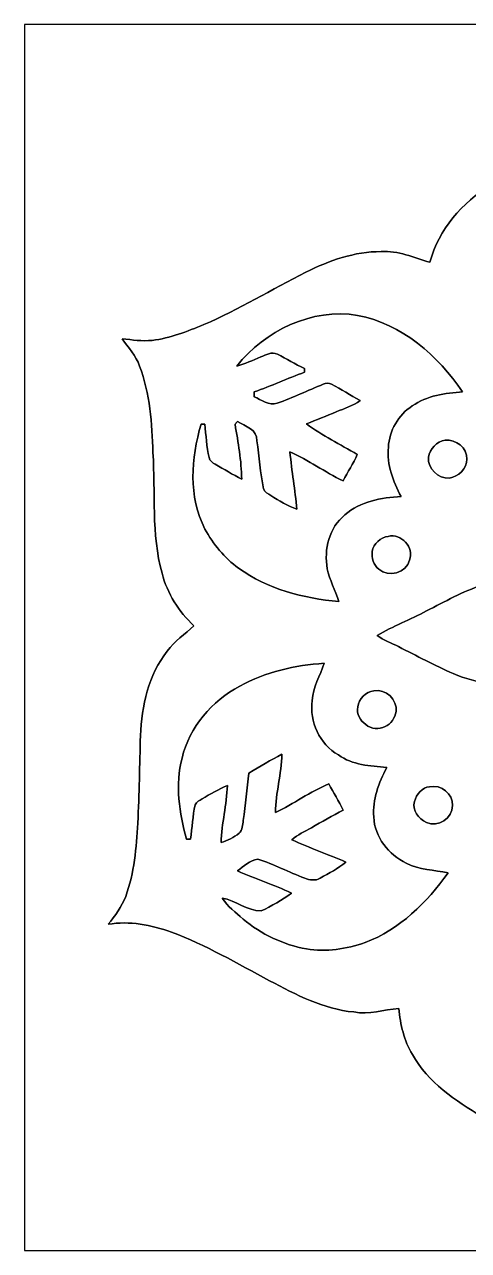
# Model space of a CAD drawing. Header units: centimetres. Extents: x -16.8 to 16.8, y -16.7 to 16.7.
# Drawn here: x -16.77 to -4.7, y -16.67 to 16.67 of the extents above; entities that cross this region are included whole.
import ezdxf

# ---------------------------------------------------------------- set-up
doc = ezdxf.new("R2010")
doc.units = ezdxf.units.CM
doc.header["$MEASUREMENT"] = 0
doc.layers.add('Layer 1', color=7, linetype='Continuous')

msp = doc.modelspace()

# ---------------------------------------------------------------- linework, layer by layer
at = {"layer": 'Layer 1', "color": 7}
for points, knots in [([(-16.77458, 16.66875), (-16.77458, 16.66875), (16.77458, 16.66875), (16.77458, 16.66875), (16.77458, 16.66875), (16.77458, 16.66875), (16.77458, -16.66875), (16.77458, -16.66875), (16.77458, -16.66875), (16.77458, -16.66875), (-16.77458, -16.66875), (-16.77458, -16.66875), (-16.77458, -16.66875), (-16.77458, -16.66875), (-16.77458, 16.66875), (-16.77458, 16.66875), (-16.77458, 16.66875), (-16.77458, 16.66875), (-16.77458, 16.66875), (-16.77458, 16.66875)], [0, 0, 0, 0, 0.16666667, 0.16666667, 0.16666667, 0.16666667, 0.33333333, 0.33333333, 0.33333333, 0.33333333, 0.5, 0.5, 0.5, 0.5, 0.66666667, 0.66666667, 0.66666667, 0.66666667, 1, 1, 1, 1]), ([(0.14252, 15.67356), (0.01376, 15.20119), (-0.31962, 14.82302), (-0.68862, 14.51716), (-0.68862, 14.51716), (-1.72261, 13.63557), (-2.96263, 13.05137), (-4.09363, 12.31159), (-4.09363, 12.31159), (-4.86375, 11.82546), (-5.51392, 11.09945), (-5.74499, 10.20198), (-5.74499, 10.20198), (-6.18031, 10.32827), (-6.6107, 10.5283), (-7.07355, 10.49408), (-7.07355, 10.49408), (-7.79216, 10.49337), (-8.48607, 10.25525), (-9.12001, 9.93246), (-9.12001, 9.93246), (-10.04817, 9.46397), (-10.94176, 8.92598), (-11.89496, 8.50794), (-11.89496, 8.50794), (-12.34934, 8.32379), (-12.81148, 8.13752), (-13.30219, 8.07896), (-13.30219, 8.07896), (-13.57454, 8.05215), (-13.84653, 8.09025), (-14.11605, 8.12518), (-14.11605, 8.12518), (-13.95201, 7.88176), (-13.74634, 7.66022), (-13.64298, 7.38082), (-13.64298, 7.38082), (-13.36604, 6.62975), (-13.30184, 5.82119), (-13.28103, 5.02744), (-13.28103, 5.02744), (-13.20659, 3.93347), (-13.33465, 2.81517), (-13.03161, 1.74696), (-13.03161, 1.74696), (-12.89473, 1.19698), (-12.57441, 0.7052), (-12.16554, 0.31785), (-12.16554, 0.31785), (-12.4079, 0.08819), (-12.69259, -0.09843), (-12.8905, -0.37289), (-12.8905, -0.37289), (-13.40626, -1.01847), (-13.58053, -1.86267), (-13.62251, -2.66912), (-13.62251, -2.66912), (-13.63874, -3.46181), (-13.65638, -4.2545), (-13.69131, -5.04649), (-13.69131, -5.04649), (-13.72941, -5.71818), (-13.78832, -6.40186), (-14.02151, -7.03862), (-14.02151, -7.03862), (-14.12522, -7.32226), (-14.31431, -7.56214), (-14.49634, -7.79956), (-14.49634, -7.79956), (-13.91567, -7.69726), (-13.32442, -7.81791), (-12.77691, -8.01405), (-12.77691, -8.01405), (-11.84381, -8.36013), (-10.98338, -8.86636), (-10.10779, -9.33238), (-10.10779, -9.33238), (-9.38636, -9.71409), (-8.64129, -10.10744), (-7.81438, -10.18364), (-7.81438, -10.18364), (-7.4041, -10.25701), (-6.99911, -10.12402), (-6.59201, -10.09015), (-6.59201, -10.09015), (-6.54685, -10.52371), (-6.45195, -10.96292), (-6.22088, -11.33828), (-6.22088, -11.33828), (-5.80531, -12.10663), (-5.04366, -12.58993), (-4.32118, -13.03479), (-4.32118, -13.03479), (-3.46216, -13.54208), (-2.59151, -14.03526), (-1.78717, -14.62793), (-1.78717, -14.62793), (-1.27635, -15.0174), (-0.7934, -15.48906), (-0.59337, -16.11842), (-0.59337, -16.11842), (-0.38911, -15.54939), (0.02046, -15.07561), (0.50059, -14.71718), (0.50059, -14.71718), (1.16346, -14.18096), (1.91417, -13.77068), (2.64195, -13.33182), (2.64195, -13.33182), (3.42441, -12.87251), (4.24215, -12.41601), (4.80942, -11.68859), (4.80942, -11.68859), (5.07894, -11.35768), (5.22005, -10.95057), (5.3788, -10.56111), (5.3788, -10.56111), (5.6321, -10.66094), (5.88398, -10.77313), (6.15491, -10.81511), (6.15491, -10.81511), (6.94196, -10.9541), (7.74241, -10.76537), (8.45573, -10.43234), (8.45573, -10.43234), (9.60861, -9.89506), (10.67929, -9.18739), (11.8685, -8.72702), (11.8685, -8.72702), (12.45517, -8.49912), (13.1004, -8.34425), (13.72588, -8.50194), (13.72588, -8.50194), (13.54737, -8.26064), (13.35934, -8.02217), (13.25316, -7.73783), (13.25316, -7.73783), (12.89121, -6.80861), (12.91555, -5.79473), (12.86686, -4.81612), (12.86686, -4.81612), (12.82876, -3.77931), (12.90955, -2.69311), (12.50456, -1.71203), (12.50456, -1.71203), (12.35957, -1.31374), (12.05442, -1.00648), (11.80006, -0.67804), (11.80006, -0.67804), (11.84875, -0.55951), (11.98492, -0.51329), (12.07241, -0.42933), (12.07241, -0.42933), (12.37262, -0.21026), (12.58182, 0.10619), (12.77479, 0.41734), (12.77479, 0.41734), (13.25774, 1.31974), (13.25174, 2.3749), (13.25492, 3.36973), (13.25492, 3.36973), (13.30784, 4.451), (13.2648, 5.5626), (13.61122, 6.60365), (13.61122, 6.60365), (13.71529, 6.9215), (13.91744, 7.19208), (14.11287, 7.45843), (14.11287, 7.45843), (13.74846, 7.37447), (13.36816, 7.38434), (13.00409, 7.46619), (13.00409, 7.46619), (12.06218, 7.67609), (11.21939, 8.16398), (10.37308, 8.60672), (10.37308, 8.60672), (9.50207, 9.05969), (8.6487, 9.60191), (7.66904, 9.78394), (7.66904, 9.78394), (7.18361, 9.87496), (6.69431, 9.78782), (6.21136, 9.72749), (6.21136, 9.72749), (6.14715, 10.16), (6.05719, 10.60203), (5.83106, 10.98162), (5.83106, 10.98162), (5.35834, 11.7983), (4.52755, 12.29889), (3.74403, 12.77514), (3.74403, 12.77514), (2.80917, 13.34241), (1.82633, 13.85429), (1.00612, 14.58736), (1.00612, 14.58736), (0.66005, 14.88087), (0.39617, 15.26117), (0.22507, 15.68062), (0.22507, 15.68062), (0.20426, 15.67886), (0.16298, 15.67533), (0.14252, 15.67356)], [0, 0, 0, 0, 0.01923077, 0.01923077, 0.01923077, 0.01923077, 0.03846154, 0.03846154, 0.03846154, 0.03846154, 0.05769231, 0.05769231, 0.05769231, 0.05769231, 0.07692308, 0.07692308, 0.07692308, 0.07692308, 0.09615385, 0.09615385, 0.09615385, 0.09615385, 0.11538462, 0.11538462, 0.11538462, 0.11538462, 0.13461538, 0.13461538, 0.13461538, 0.13461538, 0.15384615, 0.15384615, 0.15384615, 0.15384615, 0.17307692, 0.17307692, 0.17307692, 0.17307692, 0.19230769, 0.19230769, 0.19230769, 0.19230769, 0.21153846, 0.21153846, 0.21153846, 0.21153846, 0.23076923, 0.23076923, 0.23076923, 0.23076923, 0.25, 0.25, 0.25, 0.25, 0.26923077, 0.26923077, 0.26923077, 0.26923077, 0.28846154, 0.28846154, 0.28846154, 0.28846154, 0.30769231, 0.30769231, 0.30769231, 0.30769231, 0.32692308, 0.32692308, 0.32692308, 0.32692308, 0.34615385, 0.34615385, 0.34615385, 0.34615385, 0.36538462, 0.36538462, 0.36538462, 0.36538462, 0.38461538, 0.38461538, 0.38461538, 0.38461538, 0.40384615, 0.40384615, 0.40384615, 0.40384615, 0.42307692, 0.42307692, 0.42307692, 0.42307692, 0.44230769, 0.44230769, 0.44230769, 0.44230769, 0.46153846, 0.46153846, 0.46153846, 0.46153846, 0.48076923, 0.48076923, 0.48076923, 0.48076923, 0.5, 0.5, 0.5, 0.5, 0.51923077, 0.51923077, 0.51923077, 0.51923077, 0.53846154, 0.53846154, 0.53846154, 0.53846154, 0.55769231, 0.55769231, 0.55769231, 0.55769231, 0.57692308, 0.57692308, 0.57692308, 0.57692308, 0.59615385, 0.59615385, 0.59615385, 0.59615385, 0.61538462, 0.61538462, 0.61538462, 0.61538462, 0.63461538, 0.63461538, 0.63461538, 0.63461538, 0.65384615, 0.65384615, 0.65384615, 0.65384615, 0.67307692, 0.67307692, 0.67307692, 0.67307692, 0.69230769, 0.69230769, 0.69230769, 0.69230769, 0.71153846, 0.71153846, 0.71153846, 0.71153846, 0.73076923, 0.73076923, 0.73076923, 0.73076923, 0.75, 0.75, 0.75, 0.75, 0.76923077, 0.76923077, 0.76923077, 0.76923077, 0.78846154, 0.78846154, 0.78846154, 0.78846154, 0.80769231, 0.80769231, 0.80769231, 0.80769231, 0.82692308, 0.82692308, 0.82692308, 0.82692308, 0.84615385, 0.84615385, 0.84615385, 0.84615385, 0.86538462, 0.86538462, 0.86538462, 0.86538462, 0.88461538, 0.88461538, 0.88461538, 0.88461538, 0.90384615, 0.90384615, 0.90384615, 0.90384615, 0.92307692, 0.92307692, 0.92307692, 0.92307692, 0.94230769, 0.94230769, 0.94230769, 0.94230769, 0.96153846, 0.96153846, 0.96153846, 0.96153846, 1, 1, 1, 1]), ([(-11.00138, 7.38046), (-10.23479, 8.34954), (-8.95703, 8.96408), (-7.71278, 8.76018), (-7.71278, 8.76018), (-6.50875, 8.53193), (-5.52415, 7.66516), (-4.85493, 6.67632), (-4.85493, 6.67632), (-5.33047, 6.65621), (-5.82718, 6.57401), (-6.22547, 6.29638), (-6.22547, 6.29638), (-6.60541, 6.05508), (-6.85377, 5.62292), (-6.87458, 5.17349), (-6.87458, 5.17349), (-6.92785, 4.69829), (-6.74123, 4.24568), (-6.52992, 3.83223), (-6.52992, 3.83223), (-7.07073, 3.80436), (-7.64117, 3.7024), (-8.06097, 3.33375), (-8.06097, 3.33375), (-8.48572, 2.98803), (-8.63247, 2.39501), (-8.53934, 1.87043), (-8.53934, 1.87043), (-8.47654, 1.55928), (-8.3125, 1.2827), (-8.22678, 0.97931), (-8.22678, 0.97931), (-9.18704, 1.06257), (-10.16071, 1.31586), (-10.95022, 1.88983), (-10.95022, 1.88983), (-11.33863, 2.15971), (-11.6399, 2.53718), (-11.86462, 2.94993), (-11.86462, 2.94993), (-12.32041, 3.82693), (-12.24456, 4.8768), (-11.97081, 5.79931), (-11.97081, 5.79931), (-11.94611, 5.80002), (-11.89673, 5.80178), (-11.87168, 5.80284), (-11.87168, 5.80284), (-11.83252, 5.49875), (-11.82476, 5.18971), (-11.75314, 4.89056), (-11.75314, 4.89056), (-11.73445, 4.8066), (-11.66072, 4.7498), (-11.58875, 4.7117), (-11.58875, 4.7117), (-11.35098, 4.57059), (-11.11003, 4.43406), (-10.86556, 4.30389), (-10.86556, 4.30389), (-10.87402, 4.80589), (-10.96116, 5.30401), (-11.04618, 5.7979), (-11.04618, 5.7979), (-11.02431, 5.82366), (-11.00243, 5.84906), (-10.98056, 5.87481), (-10.98056, 5.87481), (-10.7696, 5.73969), (-10.43234, 5.66032), (-10.45316, 5.34635), (-10.45316, 5.34635), (-10.37661, 4.91455), (-10.36849, 4.47216), (-10.27113, 4.04389), (-10.27113, 4.04389), (-10.24678, 3.95111), (-10.14413, 3.91372), (-10.07569, 3.85904), (-10.07569, 3.85904), (-9.84991, 3.71581), (-9.61496, 3.58422), (-9.3659, 3.48615), (-9.3659, 3.48615), (-9.41352, 4.00756), (-9.50807, 4.52402), (-9.55287, 5.04543), (-9.55287, 5.04543), (-9.05087, 4.82529), (-8.60601, 4.4958), (-8.11001, 4.26367), (-8.11001, 4.26367), (-7.98019, 4.50144), (-7.82638, 4.72687), (-7.72301, 4.97769), (-7.72301, 4.97769), (-8.18868, 5.24651), (-8.66881, 5.4931), (-9.10519, 5.80849), (-9.10519, 5.80849), (-8.83285, 5.91326), (-8.56368, 6.02686), (-8.29345, 6.13728), (-8.29345, 6.13728), (-8.07261, 6.22829), (-7.83661, 6.29461), (-7.64328, 6.44031), (-7.64328, 6.44031), (-7.9054, 6.58671), (-8.15834, 6.75005), (-8.42645, 6.88481), (-8.42645, 6.88481), (-8.49595, 6.92503), (-8.57744, 6.91762), (-8.64835, 6.88587), (-8.64835, 6.88587), (-9.06745, 6.72147), (-9.47208, 6.51969), (-9.89718, 6.37187), (-9.89718, 6.37187), (-10.12896, 6.29461), (-10.32616, 6.46465), (-10.52971, 6.5472), (-10.52971, 6.5472), (-10.52865, 6.59059), (-10.52795, 6.63399), (-10.52654, 6.67738), (-10.52654, 6.67738), (-10.06228, 6.8386), (-9.61566, 7.04568), (-9.15423, 7.21536), (-9.15423, 7.21536), (-9.15529, 7.23971), (-9.15741, 7.28874), (-9.15846, 7.31308), (-9.15846, 7.31308), (-9.4107, 7.43021), (-9.64459, 7.5819), (-9.89295, 7.70572), (-9.89295, 7.70572), (-10.0517, 7.77699), (-10.20551, 7.69126), (-10.34803, 7.63129), (-10.34803, 7.63129), (-10.55934, 7.53181), (-10.7763, 7.44326), (-11.00138, 7.38046)], [0, 0, 0, 0, 0.02631579, 0.02631579, 0.02631579, 0.02631579, 0.05263158, 0.05263158, 0.05263158, 0.05263158, 0.07894737, 0.07894737, 0.07894737, 0.07894737, 0.10526316, 0.10526316, 0.10526316, 0.10526316, 0.13157895, 0.13157895, 0.13157895, 0.13157895, 0.15789474, 0.15789474, 0.15789474, 0.15789474, 0.18421053, 0.18421053, 0.18421053, 0.18421053, 0.21052632, 0.21052632, 0.21052632, 0.21052632, 0.23684211, 0.23684211, 0.23684211, 0.23684211, 0.26315789, 0.26315789, 0.26315789, 0.26315789, 0.28947368, 0.28947368, 0.28947368, 0.28947368, 0.31578947, 0.31578947, 0.31578947, 0.31578947, 0.34210526, 0.34210526, 0.34210526, 0.34210526, 0.36842105, 0.36842105, 0.36842105, 0.36842105, 0.39473684, 0.39473684, 0.39473684, 0.39473684, 0.42105263, 0.42105263, 0.42105263, 0.42105263, 0.44736842, 0.44736842, 0.44736842, 0.44736842, 0.47368421, 0.47368421, 0.47368421, 0.47368421, 0.5, 0.5, 0.5, 0.5, 0.52631579, 0.52631579, 0.52631579, 0.52631579, 0.55263158, 0.55263158, 0.55263158, 0.55263158, 0.57894737, 0.57894737, 0.57894737, 0.57894737, 0.60526316, 0.60526316, 0.60526316, 0.60526316, 0.63157895, 0.63157895, 0.63157895, 0.63157895, 0.65789474, 0.65789474, 0.65789474, 0.65789474, 0.68421053, 0.68421053, 0.68421053, 0.68421053, 0.71052632, 0.71052632, 0.71052632, 0.71052632, 0.73684211, 0.73684211, 0.73684211, 0.73684211, 0.76315789, 0.76315789, 0.76315789, 0.76315789, 0.78947368, 0.78947368, 0.78947368, 0.78947368, 0.81578947, 0.81578947, 0.81578947, 0.81578947, 0.84210526, 0.84210526, 0.84210526, 0.84210526, 0.86842105, 0.86842105, 0.86842105, 0.86842105, 0.89473684, 0.89473684, 0.89473684, 0.89473684, 0.92105263, 0.92105263, 0.92105263, 0.92105263, 0.94736842, 0.94736842, 0.94736842, 0.94736842, 1, 1, 1, 1]), ([(-3.48403, 5.85717), (-3.05682, 5.61199), (-2.65783, 5.32165), (-2.23767, 5.06448), (-2.23767, 5.06448), (-1.78223, 4.77132), (-1.29293, 4.52296), (-0.89253, 4.15184), (-0.89253, 4.15184), (-0.45085, 3.78213), (-0.12241, 3.30412), (0.18556, 2.82258), (0.18556, 2.82258), (0.48154, 3.20463), (0.73448, 3.62268), (1.08267, 3.96205), (1.08267, 3.96205), (1.52435, 4.42383), (2.09621, 4.72122), (2.62749, 5.06342), (2.62749, 5.06342), (2.92559, 5.24792), (3.21592, 5.44654), (3.52284, 5.61693), (3.52284, 5.61693), (3.50449, 4.89056), (3.42406, 4.16666), (3.40889, 3.43958), (3.40889, 3.43958), (3.40395, 2.96192), (3.31893, 2.48567), (3.14643, 2.03941), (3.14643, 2.03941), (3.03213, 1.6704), (2.82751, 1.33985), (2.67335, 0.98778), (2.67335, 0.98778), (3.31011, 0.96202), (3.95746, 0.90629), (4.55683, 0.67204), (4.55683, 0.67204), (5.3153, 0.38065), (6.00463, -0.05856), (6.7504, -0.37888), (6.7504, -0.37888), (6.75181, -0.40287), (6.75464, -0.45014), (6.75569, -0.47378), (6.75569, -0.47378), (6.08965, -0.75459), (5.45394, -1.0989), (4.80801, -1.42169), (4.80801, -1.42169), (4.33811, -1.66934), (3.83222, -1.85984), (3.30376, -1.92969), (3.30376, -1.92969), (2.95839, -1.9879), (2.60667, -1.98049), (2.25954, -2.01824), (2.25954, -2.01824), (2.53083, -2.53788), (2.80882, -3.06246), (2.92029, -3.64561), (2.92029, -3.64561), (3.02084, -4.19418), (3.00708, -4.75439), (3.04835, -5.30895), (3.04835, -5.30895), (3.05153, -5.6194), (3.11997, -5.93161), (3.07128, -6.24099), (3.07128, -6.24099), (2.38478, -5.76721), (1.67287, -5.334), (0.97084, -4.88491), (0.97084, -4.88491), (0.32561, -4.47816), (-0.15804, -3.87209), (-0.55386, -3.23039), (-0.55386, -3.23039), (-0.57573, -3.23144), (-0.61913, -3.23356), (-0.641, -3.23462), (-0.641, -3.23462), (-0.90699, -3.68335), (-1.22308, -4.10598), (-1.60338, -4.46405), (-1.60338, -4.46405), (-1.98438, -4.81506), (-2.44087, -5.0673), (-2.87479, -5.34529), (-2.87479, -5.34529), (-3.22263, -5.56013), (-3.562, -5.78908), (-3.91372, -5.99757), (-3.91372, -5.99757), (-3.87632, -5.14879), (-3.81529, -4.29966), (-3.77719, -3.45052), (-3.77719, -3.45052), (-3.72639, -2.69875), (-3.38843, -2.01648), (-3.06246, -1.3529), (-3.06246, -1.3529), (-3.75849, -1.33526), (-4.46264, -1.25377), (-5.11034, -0.98284), (-5.11034, -0.98284), (-5.61834, -0.76165), (-6.10517, -0.49565), (-6.60083, -0.24871), (-6.60083, -0.24871), (-6.79556, -0.15064), (-7.00088, -0.07161), (-7.18044, 0.05397), (-7.18044, 0.05397), (-6.75287, 0.31397), (-6.27451, 0.47872), (-5.83918, 0.72637), (-5.83918, 0.72637), (-5.33647, 0.96696), (-4.85599, 1.26189), (-4.318, 1.42169), (-4.318, 1.42169), (-3.77896, 1.58044), (-3.21451, 1.61502), (-2.65783, 1.66053), (-2.65783, 1.66053), (-3.04377, 2.34103), (-3.3461, 3.08716), (-3.38561, 3.87703), (-3.38561, 3.87703), (-3.40748, 4.53778), (-3.47239, 5.19642), (-3.48403, 5.85717)], [0, 0, 0, 0, 0.02857143, 0.02857143, 0.02857143, 0.02857143, 0.05714286, 0.05714286, 0.05714286, 0.05714286, 0.08571429, 0.08571429, 0.08571429, 0.08571429, 0.11428571, 0.11428571, 0.11428571, 0.11428571, 0.14285714, 0.14285714, 0.14285714, 0.14285714, 0.17142857, 0.17142857, 0.17142857, 0.17142857, 0.2, 0.2, 0.2, 0.2, 0.22857143, 0.22857143, 0.22857143, 0.22857143, 0.25714286, 0.25714286, 0.25714286, 0.25714286, 0.28571429, 0.28571429, 0.28571429, 0.28571429, 0.31428571, 0.31428571, 0.31428571, 0.31428571, 0.34285714, 0.34285714, 0.34285714, 0.34285714, 0.37142857, 0.37142857, 0.37142857, 0.37142857, 0.4, 0.4, 0.4, 0.4, 0.42857143, 0.42857143, 0.42857143, 0.42857143, 0.45714286, 0.45714286, 0.45714286, 0.45714286, 0.48571429, 0.48571429, 0.48571429, 0.48571429, 0.51428571, 0.51428571, 0.51428571, 0.51428571, 0.54285714, 0.54285714, 0.54285714, 0.54285714, 0.57142857, 0.57142857, 0.57142857, 0.57142857, 0.6, 0.6, 0.6, 0.6, 0.62857143, 0.62857143, 0.62857143, 0.62857143, 0.65714286, 0.65714286, 0.65714286, 0.65714286, 0.68571429, 0.68571429, 0.68571429, 0.68571429, 0.71428571, 0.71428571, 0.71428571, 0.71428571, 0.74285714, 0.74285714, 0.74285714, 0.74285714, 0.77142857, 0.77142857, 0.77142857, 0.77142857, 0.8, 0.8, 0.8, 0.8, 0.82857143, 0.82857143, 0.82857143, 0.82857143, 0.85714286, 0.85714286, 0.85714286, 0.85714286, 0.88571429, 0.88571429, 0.88571429, 0.88571429, 0.91428571, 0.91428571, 0.91428571, 0.91428571, 0.94285714, 0.94285714, 0.94285714, 0.94285714, 1, 1, 1, 1]), ([(-5.33224, 5.36716), (-5.04402, 5.39609), (-4.7184, 5.16043), (-4.74345, 4.84928), (-4.74345, 4.84928), (-4.7311, 4.5914), (-4.96958, 4.36845), (-5.21617, 4.33705), (-5.21617, 4.33705), (-5.52133, 4.30918), (-5.81343, 4.58929), (-5.78344, 4.90044), (-5.78344, 4.90044), (-5.75381, 5.13539), (-5.56048, 5.32306), (-5.33224, 5.36716)], [0, 0, 0, 0, 0.2, 0.2, 0.2, 0.2, 0.4, 0.4, 0.4, 0.4, 0.6, 0.6, 0.6, 0.6, 1, 1, 1, 1]), ([(-6.88128, 2.75061), (-6.53062, 2.8381), (-6.16268, 2.44898), (-6.2992, 2.10326), (-6.2992, 2.10326), (-6.38528, 1.75048), (-6.87282, 1.62772), (-7.13493, 1.8609), (-7.13493, 1.8609), (-7.28486, 1.96709), (-7.32931, 2.16817), (-7.31344, 2.34174), (-7.31344, 2.34174), (-7.28133, 2.55411), (-7.08942, 2.72027), (-6.88128, 2.75061)], [0, 0, 0, 0, 0.2, 0.2, 0.2, 0.2, 0.4, 0.4, 0.4, 0.4, 0.6, 0.6, 0.6, 0.6, 1, 1, 1, 1]), ([(-10.91741, -1.32503), (-10.21433, -0.93839), (-9.41599, -0.74718), (-8.61836, -0.70168), (-8.61836, -0.70168), (-8.73619, -1.0347), (-8.92916, -1.35043), (-8.94574, -1.71168), (-8.94574, -1.71168), (-9.03534, -2.28953), (-8.7436, -2.90054), (-8.23666, -3.19299), (-8.23666, -3.19299), (-7.85742, -3.47028), (-7.36988, -3.48968), (-6.92115, -3.53871), (-6.92115, -3.53871), (-7.13881, -3.95005), (-7.31308, -4.40549), (-7.27357, -4.87998), (-7.27357, -4.87998), (-7.25135, -5.42431), (-6.86753, -5.90726), (-6.38775, -6.13833), (-6.38775, -6.13833), (-6.03144, -6.30943), (-5.63457, -6.32813), (-5.25286, -6.40115), (-5.25286, -6.40115), (-5.82824, -7.20584), (-6.56802, -7.94068), (-7.50923, -8.29416), (-7.50923, -8.29416), (-8.01652, -8.46667), (-8.56756, -8.5658), (-9.10096, -8.46914), (-9.10096, -8.46914), (-9.73667, -8.35872), (-10.33392, -8.06485), (-10.83028, -7.65598), (-10.83028, -7.65598), (-11.02431, -7.47324), (-11.25502, -7.31908), (-11.39402, -7.08589), (-11.39402, -7.08589), (-11.02678, -7.15222), (-10.71633, -7.43197), (-10.33886, -7.43409), (-10.33886, -7.43409), (-10.05029, -7.30038), (-9.76595, -7.14622), (-9.51371, -6.95113), (-9.51371, -6.95113), (-9.99314, -6.72712), (-10.49479, -6.55355), (-10.98233, -6.34788), (-10.98233, -6.34788), (-10.81334, -6.22265), (-10.64366, -6.06072), (-10.42882, -6.02968), (-10.42882, -6.02968), (-9.99031, -6.16479), (-9.58074, -6.38281), (-9.15176, -6.54509), (-9.15176, -6.54509), (-9.01806, -6.59201), (-8.86248, -6.62552), (-8.73548, -6.54473), (-8.73548, -6.54473), (-8.49454, -6.41033), (-8.24477, -6.28297), (-8.03134, -6.10658), (-8.03134, -6.10658), (-8.52029, -5.90127), (-9.01876, -5.71853), (-9.50136, -5.49875), (-9.50136, -5.49875), (-9.34226, -5.36363), (-9.15106, -5.27685), (-8.97149, -5.17419), (-8.97149, -5.17419), (-8.68574, -5.01191), (-8.4014, -4.84752), (-8.11001, -4.69547), (-8.11001, -4.69547), (-8.21937, -4.44676), (-8.36718, -4.21816), (-8.49771, -3.9811), (-8.49771, -3.9811), (-9.00642, -4.19206), (-9.45444, -4.52155), (-9.94869, -4.76179), (-9.94869, -4.76179), (-9.9374, -4.22839), (-9.78888, -3.70734), (-9.77089, -3.175), (-9.77089, -3.175), (-10.07921, -3.32916), (-10.37378, -3.50873), (-10.66941, -3.68582), (-10.66941, -3.68582), (-10.71421, -4.11586), (-10.76678, -4.54519), (-10.82216, -4.97417), (-10.82216, -4.97417), (-10.8458, -5.08882), (-10.83769, -5.2384), (-10.93646, -5.32483), (-10.93646, -5.32483), (-11.08604, -5.43419), (-11.25291, -5.51956), (-11.42894, -5.57812), (-11.42894, -5.57812), (-11.40883, -5.05636), (-11.27619, -4.54519), (-11.25361, -4.02378), (-11.25361, -4.02378), (-11.49209, -4.12891), (-11.72034, -4.25626), (-11.94541, -4.3875), (-11.94541, -4.3875), (-12.0142, -4.43018), (-12.09604, -4.47111), (-12.13168, -4.54907), (-12.13168, -4.54907), (-12.20047, -4.85669), (-12.21176, -5.17349), (-12.2615, -5.48464), (-12.2615, -5.48464), (-12.28725, -5.48428), (-12.33911, -5.48358), (-12.36486, -5.48358), (-12.36486, -5.48358), (-12.57159, -4.77273), (-12.67601, -4.00368), (-12.48974, -3.27801), (-12.48974, -3.27801), (-12.28408, -2.43699), (-11.67906, -1.72403), (-10.91741, -1.32503)], [0, 0, 0, 0, 0.02777778, 0.02777778, 0.02777778, 0.02777778, 0.05555556, 0.05555556, 0.05555556, 0.05555556, 0.08333333, 0.08333333, 0.08333333, 0.08333333, 0.11111111, 0.11111111, 0.11111111, 0.11111111, 0.13888889, 0.13888889, 0.13888889, 0.13888889, 0.16666667, 0.16666667, 0.16666667, 0.16666667, 0.19444444, 0.19444444, 0.19444444, 0.19444444, 0.22222222, 0.22222222, 0.22222222, 0.22222222, 0.25, 0.25, 0.25, 0.25, 0.27777778, 0.27777778, 0.27777778, 0.27777778, 0.30555556, 0.30555556, 0.30555556, 0.30555556, 0.33333333, 0.33333333, 0.33333333, 0.33333333, 0.36111111, 0.36111111, 0.36111111, 0.36111111, 0.38888889, 0.38888889, 0.38888889, 0.38888889, 0.41666667, 0.41666667, 0.41666667, 0.41666667, 0.44444444, 0.44444444, 0.44444444, 0.44444444, 0.47222222, 0.47222222, 0.47222222, 0.47222222, 0.5, 0.5, 0.5, 0.5, 0.52777778, 0.52777778, 0.52777778, 0.52777778, 0.55555556, 0.55555556, 0.55555556, 0.55555556, 0.58333333, 0.58333333, 0.58333333, 0.58333333, 0.61111111, 0.61111111, 0.61111111, 0.61111111, 0.63888889, 0.63888889, 0.63888889, 0.63888889, 0.66666667, 0.66666667, 0.66666667, 0.66666667, 0.69444444, 0.69444444, 0.69444444, 0.69444444, 0.72222222, 0.72222222, 0.72222222, 0.72222222, 0.75, 0.75, 0.75, 0.75, 0.77777778, 0.77777778, 0.77777778, 0.77777778, 0.80555556, 0.80555556, 0.80555556, 0.80555556, 0.83333333, 0.83333333, 0.83333333, 0.83333333, 0.86111111, 0.86111111, 0.86111111, 0.86111111, 0.88888889, 0.88888889, 0.88888889, 0.88888889, 0.91666667, 0.91666667, 0.91666667, 0.91666667, 0.94444444, 0.94444444, 0.94444444, 0.94444444, 1, 1, 1, 1]), ([(-7.2704, -1.44851), (-6.94337, -1.38818), (-6.62905, -1.69192), (-6.66362, -2.01648), (-6.66362, -2.01648), (-6.70525, -2.18264), (-6.79415, -2.35726), (-6.96666, -2.41723), (-6.96666, -2.41723), (-7.29686, -2.62502), (-7.78757, -2.25848), (-7.70749, -1.88842), (-7.70749, -1.88842), (-7.68209, -1.66723), (-7.49229, -1.47391), (-7.2704, -1.44851)], [0, 0, 0, 0, 0.2, 0.2, 0.2, 0.2, 0.4, 0.4, 0.4, 0.4, 0.6, 0.6, 0.6, 0.6, 1, 1, 1, 1]), ([(-5.75275, -4.05694), (-5.44971, -3.99344), (-5.10611, -4.24815), (-5.13045, -4.57024), (-5.13045, -4.57024), (-5.12445, -4.91067), (-5.53085, -5.18054), (-5.84024, -5.02885), (-5.84024, -5.02885), (-6.04661, -4.9343), (-6.24311, -4.69618), (-6.16656, -4.45735), (-6.16656, -4.45735), (-6.10835, -4.26861), (-5.96159, -4.07705), (-5.75275, -4.05694)], [0, 0, 0, 0, 0.2, 0.2, 0.2, 0.2, 0.4, 0.4, 0.4, 0.4, 0.6, 0.6, 0.6, 0.6, 1, 1, 1, 1])]:
    msp.add_open_spline(points, degree=3, knots=knots, dxfattribs=at)
at = {"layer": 'Layer 1', "color": 251}
for points, knots in [([(0.14252, 15.67356), (0.16298, 15.67533), (0.20426, 15.67886), (0.22507, 15.68062), (0.22507, 15.68062), (0.39617, 15.26117), (0.66005, 14.88087), (1.00612, 14.58736), (1.00612, 14.58736), (1.82633, 13.85429), (2.80917, 13.34241), (3.74403, 12.77514), (3.74403, 12.77514), (4.52755, 12.29889), (5.35834, 11.7983), (5.83106, 10.98162), (5.83106, 10.98162), (6.05719, 10.60203), (6.14715, 10.16), (6.21136, 9.72749), (6.21136, 9.72749), (6.69431, 9.78782), (7.18361, 9.87496), (7.66904, 9.78394), (7.66904, 9.78394), (8.6487, 9.60191), (9.50207, 9.05969), (10.37308, 8.60672), (10.37308, 8.60672), (11.21939, 8.16398), (12.06218, 7.67609), (13.00409, 7.46619), (13.00409, 7.46619), (13.36816, 7.38434), (13.74846, 7.37447), (14.11287, 7.45843), (14.11287, 7.45843), (13.91744, 7.19208), (13.71529, 6.9215), (13.61122, 6.60365), (13.61122, 6.60365), (13.2648, 5.5626), (13.30784, 4.451), (13.25492, 3.36973), (13.25492, 3.36973), (13.25174, 2.3749), (13.25774, 1.31974), (12.77479, 0.41734), (12.77479, 0.41734), (12.58182, 0.10619), (12.37262, -0.21026), (12.07241, -0.42933), (12.07241, -0.42933), (11.98492, -0.51329), (11.84875, -0.55951), (11.80006, -0.67804), (11.80006, -0.67804), (12.05442, -1.00648), (12.35957, -1.31374), (12.50456, -1.71203), (12.50456, -1.71203), (12.90955, -2.69311), (12.82876, -3.77931), (12.86686, -4.81612), (12.86686, -4.81612), (12.91555, -5.79473), (12.89121, -6.80861), (13.25316, -7.73783), (13.25316, -7.73783), (13.35934, -8.02217), (13.54737, -8.26064), (13.72588, -8.50194), (13.72588, -8.50194), (13.1004, -8.34425), (12.45517, -8.49912), (11.8685, -8.72702), (11.8685, -8.72702), (10.67929, -9.18739), (9.60861, -9.89506), (8.45573, -10.43234), (8.45573, -10.43234), (7.74241, -10.76537), (6.94196, -10.9541), (6.15491, -10.81511), (6.15491, -10.81511), (5.88398, -10.77313), (5.6321, -10.66094), (5.3788, -10.56111), (5.3788, -10.56111), (5.22005, -10.95057), (5.07894, -11.35768), (4.80942, -11.68859), (4.80942, -11.68859), (4.24215, -12.41601), (3.42441, -12.87251), (2.64195, -13.33182), (2.64195, -13.33182), (1.91417, -13.77068), (1.16346, -14.18096), (0.50059, -14.71718), (0.50059, -14.71718), (0.02046, -15.07561), (-0.38911, -15.54939), (-0.59337, -16.11842), (-0.59337, -16.11842), (-0.7934, -15.48906), (-1.27635, -15.0174), (-1.78717, -14.62793), (-1.78717, -14.62793), (-2.59151, -14.03526), (-3.46216, -13.54208), (-4.32118, -13.03479), (-4.32118, -13.03479), (-5.04366, -12.58993), (-5.80531, -12.10663), (-6.22088, -11.33828), (-6.22088, -11.33828), (-6.45195, -10.96292), (-6.54685, -10.52371), (-6.59201, -10.09015), (-6.59201, -10.09015), (-6.99911, -10.12402), (-7.4041, -10.25701), (-7.81438, -10.18364), (-7.81438, -10.18364), (-8.64129, -10.10744), (-9.38636, -9.71409), (-10.10779, -9.33238), (-10.10779, -9.33238), (-10.98338, -8.86636), (-11.84381, -8.36013), (-12.77691, -8.01405), (-12.77691, -8.01405), (-13.32442, -7.81791), (-13.91567, -7.69726), (-14.49634, -7.79956), (-14.49634, -7.79956), (-14.31431, -7.56214), (-14.12522, -7.32226), (-14.02151, -7.03862), (-14.02151, -7.03862), (-13.78832, -6.40186), (-13.72941, -5.71818), (-13.69131, -5.04649), (-13.69131, -5.04649), (-13.65638, -4.2545), (-13.63874, -3.46181), (-13.62251, -2.66912), (-13.62251, -2.66912), (-13.58053, -1.86267), (-13.40626, -1.01847), (-12.8905, -0.37289), (-12.8905, -0.37289), (-12.69259, -0.09843), (-12.4079, 0.08819), (-12.16554, 0.31785), (-12.16554, 0.31785), (-12.57441, 0.7052), (-12.89473, 1.19698), (-13.03161, 1.74696), (-13.03161, 1.74696), (-13.33465, 2.81517), (-13.20659, 3.93347), (-13.28103, 5.02744), (-13.28103, 5.02744), (-13.30184, 5.82119), (-13.36604, 6.62975), (-13.64298, 7.38082), (-13.64298, 7.38082), (-13.74634, 7.66022), (-13.95201, 7.88176), (-14.11605, 8.12518), (-14.11605, 8.12518), (-13.84653, 8.09025), (-13.57454, 8.05215), (-13.30219, 8.07896), (-13.30219, 8.07896), (-12.81148, 8.13752), (-12.34934, 8.32379), (-11.89496, 8.50794), (-11.89496, 8.50794), (-10.94176, 8.92598), (-10.04817, 9.46397), (-9.12001, 9.93246), (-9.12001, 9.93246), (-8.48607, 10.25525), (-7.79216, 10.49337), (-7.07355, 10.49408), (-7.07355, 10.49408), (-6.6107, 10.5283), (-6.18031, 10.32827), (-5.74499, 10.20198), (-5.74499, 10.20198), (-5.51392, 11.09945), (-4.86375, 11.82546), (-4.09363, 12.31159), (-4.09363, 12.31159), (-2.96263, 13.05137), (-1.72261, 13.63557), (-0.68862, 14.51716), (-0.68862, 14.51716), (-0.31962, 14.82302), (0.01376, 15.20119), (0.14252, 15.67356), (0.14252, 15.67356), (0.14252, 15.67356), (0.14252, 15.67356), (0.14252, 15.67356)], [0, 0, 0, 0, 0.01886792, 0.01886792, 0.01886792, 0.01886792, 0.03773585, 0.03773585, 0.03773585, 0.03773585, 0.05660377, 0.05660377, 0.05660377, 0.05660377, 0.0754717, 0.0754717, 0.0754717, 0.0754717, 0.09433962, 0.09433962, 0.09433962, 0.09433962, 0.11320755, 0.11320755, 0.11320755, 0.11320755, 0.13207547, 0.13207547, 0.13207547, 0.13207547, 0.1509434, 0.1509434, 0.1509434, 0.1509434, 0.16981132, 0.16981132, 0.16981132, 0.16981132, 0.18867925, 0.18867925, 0.18867925, 0.18867925, 0.20754717, 0.20754717, 0.20754717, 0.20754717, 0.22641509, 0.22641509, 0.22641509, 0.22641509, 0.24528302, 0.24528302, 0.24528302, 0.24528302, 0.26415094, 0.26415094, 0.26415094, 0.26415094, 0.28301887, 0.28301887, 0.28301887, 0.28301887, 0.30188679, 0.30188679, 0.30188679, 0.30188679, 0.32075472, 0.32075472, 0.32075472, 0.32075472, 0.33962264, 0.33962264, 0.33962264, 0.33962264, 0.35849057, 0.35849057, 0.35849057, 0.35849057, 0.37735849, 0.37735849, 0.37735849, 0.37735849, 0.39622642, 0.39622642, 0.39622642, 0.39622642, 0.41509434, 0.41509434, 0.41509434, 0.41509434, 0.43396226, 0.43396226, 0.43396226, 0.43396226, 0.45283019, 0.45283019, 0.45283019, 0.45283019, 0.47169811, 0.47169811, 0.47169811, 0.47169811, 0.49056604, 0.49056604, 0.49056604, 0.49056604, 0.50943396, 0.50943396, 0.50943396, 0.50943396, 0.52830189, 0.52830189, 0.52830189, 0.52830189, 0.54716981, 0.54716981, 0.54716981, 0.54716981, 0.56603774, 0.56603774, 0.56603774, 0.56603774, 0.58490566, 0.58490566, 0.58490566, 0.58490566, 0.60377358, 0.60377358, 0.60377358, 0.60377358, 0.62264151, 0.62264151, 0.62264151, 0.62264151, 0.64150943, 0.64150943, 0.64150943, 0.64150943, 0.66037736, 0.66037736, 0.66037736, 0.66037736, 0.67924528, 0.67924528, 0.67924528, 0.67924528, 0.69811321, 0.69811321, 0.69811321, 0.69811321, 0.71698113, 0.71698113, 0.71698113, 0.71698113, 0.73584906, 0.73584906, 0.73584906, 0.73584906, 0.75471698, 0.75471698, 0.75471698, 0.75471698, 0.77358491, 0.77358491, 0.77358491, 0.77358491, 0.79245283, 0.79245283, 0.79245283, 0.79245283, 0.81132075, 0.81132075, 0.81132075, 0.81132075, 0.83018868, 0.83018868, 0.83018868, 0.83018868, 0.8490566, 0.8490566, 0.8490566, 0.8490566, 0.86792453, 0.86792453, 0.86792453, 0.86792453, 0.88679245, 0.88679245, 0.88679245, 0.88679245, 0.90566038, 0.90566038, 0.90566038, 0.90566038, 0.9245283, 0.9245283, 0.9245283, 0.9245283, 0.94339623, 0.94339623, 0.94339623, 0.94339623, 0.96226415, 0.96226415, 0.96226415, 0.96226415, 1, 1, 1, 1]), ([(-11.00138, 7.38046), (-10.7763, 7.44326), (-10.55934, 7.53181), (-10.34803, 7.63129), (-10.34803, 7.63129), (-10.20551, 7.69126), (-10.0517, 7.77699), (-9.89295, 7.70572), (-9.89295, 7.70572), (-9.64459, 7.5819), (-9.4107, 7.43021), (-9.15846, 7.31308), (-9.15846, 7.31308), (-9.15741, 7.28874), (-9.15529, 7.23971), (-9.15423, 7.21536), (-9.15423, 7.21536), (-9.61566, 7.04568), (-10.06228, 6.8386), (-10.52654, 6.67738), (-10.52654, 6.67738), (-10.52795, 6.63399), (-10.52865, 6.59059), (-10.52971, 6.5472), (-10.52971, 6.5472), (-10.32616, 6.46465), (-10.12896, 6.29461), (-9.89718, 6.37187), (-9.89718, 6.37187), (-9.47208, 6.51969), (-9.06745, 6.72147), (-8.64835, 6.88587), (-8.64835, 6.88587), (-8.57744, 6.91762), (-8.49595, 6.92503), (-8.42645, 6.88481), (-8.42645, 6.88481), (-8.15834, 6.75005), (-7.9054, 6.58671), (-7.64328, 6.44031), (-7.64328, 6.44031), (-7.83661, 6.29461), (-8.07261, 6.22829), (-8.29345, 6.13728), (-8.29345, 6.13728), (-8.56368, 6.02686), (-8.83285, 5.91326), (-9.10519, 5.80849), (-9.10519, 5.80849), (-8.66881, 5.4931), (-8.18868, 5.24651), (-7.72301, 4.97769), (-7.72301, 4.97769), (-7.82638, 4.72687), (-7.98019, 4.50144), (-8.11001, 4.26367), (-8.11001, 4.26367), (-8.60601, 4.4958), (-9.05087, 4.82529), (-9.55287, 5.04543), (-9.55287, 5.04543), (-9.50807, 4.52402), (-9.41352, 4.00756), (-9.3659, 3.48615), (-9.3659, 3.48615), (-9.61496, 3.58422), (-9.84991, 3.71581), (-10.07569, 3.85904), (-10.07569, 3.85904), (-10.14413, 3.91372), (-10.24678, 3.95111), (-10.27113, 4.04389), (-10.27113, 4.04389), (-10.36849, 4.47216), (-10.37661, 4.91455), (-10.45316, 5.34635), (-10.45316, 5.34635), (-10.43234, 5.66032), (-10.7696, 5.73969), (-10.98056, 5.87481), (-10.98056, 5.87481), (-11.00243, 5.84906), (-11.02431, 5.82366), (-11.04618, 5.7979), (-11.04618, 5.7979), (-10.96116, 5.30401), (-10.87402, 4.80589), (-10.86556, 4.30389), (-10.86556, 4.30389), (-11.11003, 4.43406), (-11.35098, 4.57059), (-11.58875, 4.7117), (-11.58875, 4.7117), (-11.66072, 4.7498), (-11.73445, 4.8066), (-11.75314, 4.89056), (-11.75314, 4.89056), (-11.82476, 5.18971), (-11.83252, 5.49875), (-11.87168, 5.80284), (-11.87168, 5.80284), (-11.89673, 5.80178), (-11.94611, 5.80002), (-11.97081, 5.79931), (-11.97081, 5.79931), (-12.24456, 4.8768), (-12.32041, 3.82693), (-11.86462, 2.94993), (-11.86462, 2.94993), (-11.6399, 2.53718), (-11.33863, 2.15971), (-10.95022, 1.88983), (-10.95022, 1.88983), (-10.16071, 1.31586), (-9.18704, 1.06257), (-8.22678, 0.97931), (-8.22678, 0.97931), (-8.3125, 1.2827), (-8.47654, 1.55928), (-8.53934, 1.87043), (-8.53934, 1.87043), (-8.63247, 2.39501), (-8.48572, 2.98803), (-8.06097, 3.33375), (-8.06097, 3.33375), (-7.64117, 3.7024), (-7.07073, 3.80436), (-6.52992, 3.83223), (-6.52992, 3.83223), (-6.74123, 4.24568), (-6.92785, 4.69829), (-6.87458, 5.17349), (-6.87458, 5.17349), (-6.85377, 5.62292), (-6.60541, 6.05508), (-6.22547, 6.29638), (-6.22547, 6.29638), (-5.82718, 6.57401), (-5.33047, 6.65621), (-4.85493, 6.67632), (-4.85493, 6.67632), (-5.52415, 7.66516), (-6.50875, 8.53193), (-7.71278, 8.76018), (-7.71278, 8.76018), (-8.95703, 8.96408), (-10.23479, 8.34954), (-11.00138, 7.38046), (-11.00138, 7.38046), (-11.00138, 7.38046), (-11.00138, 7.38046), (-11.00138, 7.38046)], [0, 0, 0, 0, 0.02564103, 0.02564103, 0.02564103, 0.02564103, 0.05128205, 0.05128205, 0.05128205, 0.05128205, 0.07692308, 0.07692308, 0.07692308, 0.07692308, 0.1025641, 0.1025641, 0.1025641, 0.1025641, 0.12820513, 0.12820513, 0.12820513, 0.12820513, 0.15384615, 0.15384615, 0.15384615, 0.15384615, 0.17948718, 0.17948718, 0.17948718, 0.17948718, 0.20512821, 0.20512821, 0.20512821, 0.20512821, 0.23076923, 0.23076923, 0.23076923, 0.23076923, 0.25641026, 0.25641026, 0.25641026, 0.25641026, 0.28205128, 0.28205128, 0.28205128, 0.28205128, 0.30769231, 0.30769231, 0.30769231, 0.30769231, 0.33333333, 0.33333333, 0.33333333, 0.33333333, 0.35897436, 0.35897436, 0.35897436, 0.35897436, 0.38461538, 0.38461538, 0.38461538, 0.38461538, 0.41025641, 0.41025641, 0.41025641, 0.41025641, 0.43589744, 0.43589744, 0.43589744, 0.43589744, 0.46153846, 0.46153846, 0.46153846, 0.46153846, 0.48717949, 0.48717949, 0.48717949, 0.48717949, 0.51282051, 0.51282051, 0.51282051, 0.51282051, 0.53846154, 0.53846154, 0.53846154, 0.53846154, 0.56410256, 0.56410256, 0.56410256, 0.56410256, 0.58974359, 0.58974359, 0.58974359, 0.58974359, 0.61538462, 0.61538462, 0.61538462, 0.61538462, 0.64102564, 0.64102564, 0.64102564, 0.64102564, 0.66666667, 0.66666667, 0.66666667, 0.66666667, 0.69230769, 0.69230769, 0.69230769, 0.69230769, 0.71794872, 0.71794872, 0.71794872, 0.71794872, 0.74358974, 0.74358974, 0.74358974, 0.74358974, 0.76923077, 0.76923077, 0.76923077, 0.76923077, 0.79487179, 0.79487179, 0.79487179, 0.79487179, 0.82051282, 0.82051282, 0.82051282, 0.82051282, 0.84615385, 0.84615385, 0.84615385, 0.84615385, 0.87179487, 0.87179487, 0.87179487, 0.87179487, 0.8974359, 0.8974359, 0.8974359, 0.8974359, 0.92307692, 0.92307692, 0.92307692, 0.92307692, 0.94871795, 0.94871795, 0.94871795, 0.94871795, 1, 1, 1, 1]), ([(-3.48403, 5.85717), (-3.47239, 5.19642), (-3.40748, 4.53778), (-3.38561, 3.87703), (-3.38561, 3.87703), (-3.3461, 3.08716), (-3.04377, 2.34103), (-2.65783, 1.66053), (-2.65783, 1.66053), (-3.21451, 1.61502), (-3.77896, 1.58044), (-4.318, 1.42169), (-4.318, 1.42169), (-4.85599, 1.26189), (-5.33647, 0.96696), (-5.83918, 0.72637), (-5.83918, 0.72637), (-6.27451, 0.47872), (-6.75287, 0.31397), (-7.18044, 0.05397), (-7.18044, 0.05397), (-7.00088, -0.07161), (-6.79556, -0.15064), (-6.60083, -0.24871), (-6.60083, -0.24871), (-6.10517, -0.49565), (-5.61834, -0.76165), (-5.11034, -0.98284), (-5.11034, -0.98284), (-4.46264, -1.25377), (-3.75849, -1.33526), (-3.06246, -1.3529), (-3.06246, -1.3529), (-3.38843, -2.01648), (-3.72639, -2.69875), (-3.77719, -3.45052), (-3.77719, -3.45052), (-3.81529, -4.29966), (-3.87632, -5.14879), (-3.91372, -5.99757), (-3.91372, -5.99757), (-3.562, -5.78908), (-3.22263, -5.56013), (-2.87479, -5.34529), (-2.87479, -5.34529), (-2.44087, -5.0673), (-1.98438, -4.81506), (-1.60338, -4.46405), (-1.60338, -4.46405), (-1.22308, -4.10598), (-0.90699, -3.68335), (-0.641, -3.23462), (-0.641, -3.23462), (-0.61913, -3.23356), (-0.57573, -3.23144), (-0.55386, -3.23039), (-0.55386, -3.23039), (-0.15804, -3.87209), (0.32561, -4.47816), (0.97084, -4.88491), (0.97084, -4.88491), (1.67287, -5.334), (2.38478, -5.76721), (3.07128, -6.24099), (3.07128, -6.24099), (3.11997, -5.93161), (3.05153, -5.6194), (3.04835, -5.30895), (3.04835, -5.30895), (3.00708, -4.75439), (3.02084, -4.19418), (2.92029, -3.64561), (2.92029, -3.64561), (2.80882, -3.06246), (2.53083, -2.53788), (2.25954, -2.01824), (2.25954, -2.01824), (2.60667, -1.98049), (2.95839, -1.9879), (3.30376, -1.92969), (3.30376, -1.92969), (3.83222, -1.85984), (4.33811, -1.66934), (4.80801, -1.42169), (4.80801, -1.42169), (5.45394, -1.0989), (6.08965, -0.75459), (6.75569, -0.47378), (6.75569, -0.47378), (6.75464, -0.45014), (6.75181, -0.40287), (6.7504, -0.37888), (6.7504, -0.37888), (6.00463, -0.05856), (5.3153, 0.38065), (4.55683, 0.67204), (4.55683, 0.67204), (3.95746, 0.90629), (3.31011, 0.96202), (2.67335, 0.98778), (2.67335, 0.98778), (2.82751, 1.33985), (3.03213, 1.6704), (3.14643, 2.03941), (3.14643, 2.03941), (3.31893, 2.48567), (3.40395, 2.96192), (3.40889, 3.43958), (3.40889, 3.43958), (3.42406, 4.16666), (3.50449, 4.89056), (3.52284, 5.61693), (3.52284, 5.61693), (3.21592, 5.44654), (2.92559, 5.24792), (2.62749, 5.06342), (2.62749, 5.06342), (2.09621, 4.72122), (1.52435, 4.42383), (1.08267, 3.96205), (1.08267, 3.96205), (0.73448, 3.62268), (0.48154, 3.20463), (0.18556, 2.82258), (0.18556, 2.82258), (-0.12241, 3.30412), (-0.45085, 3.78213), (-0.89253, 4.15184), (-0.89253, 4.15184), (-1.29293, 4.52296), (-1.78223, 4.77132), (-2.23767, 5.06448), (-2.23767, 5.06448), (-2.65783, 5.32165), (-3.05682, 5.61199), (-3.48403, 5.85717), (-3.48403, 5.85717), (-3.48403, 5.85717), (-3.48403, 5.85717), (-3.48403, 5.85717)], [0, 0, 0, 0, 0.02777778, 0.02777778, 0.02777778, 0.02777778, 0.05555556, 0.05555556, 0.05555556, 0.05555556, 0.08333333, 0.08333333, 0.08333333, 0.08333333, 0.11111111, 0.11111111, 0.11111111, 0.11111111, 0.13888889, 0.13888889, 0.13888889, 0.13888889, 0.16666667, 0.16666667, 0.16666667, 0.16666667, 0.19444444, 0.19444444, 0.19444444, 0.19444444, 0.22222222, 0.22222222, 0.22222222, 0.22222222, 0.25, 0.25, 0.25, 0.25, 0.27777778, 0.27777778, 0.27777778, 0.27777778, 0.30555556, 0.30555556, 0.30555556, 0.30555556, 0.33333333, 0.33333333, 0.33333333, 0.33333333, 0.36111111, 0.36111111, 0.36111111, 0.36111111, 0.38888889, 0.38888889, 0.38888889, 0.38888889, 0.41666667, 0.41666667, 0.41666667, 0.41666667, 0.44444444, 0.44444444, 0.44444444, 0.44444444, 0.47222222, 0.47222222, 0.47222222, 0.47222222, 0.5, 0.5, 0.5, 0.5, 0.52777778, 0.52777778, 0.52777778, 0.52777778, 0.55555556, 0.55555556, 0.55555556, 0.55555556, 0.58333333, 0.58333333, 0.58333333, 0.58333333, 0.61111111, 0.61111111, 0.61111111, 0.61111111, 0.63888889, 0.63888889, 0.63888889, 0.63888889, 0.66666667, 0.66666667, 0.66666667, 0.66666667, 0.69444444, 0.69444444, 0.69444444, 0.69444444, 0.72222222, 0.72222222, 0.72222222, 0.72222222, 0.75, 0.75, 0.75, 0.75, 0.77777778, 0.77777778, 0.77777778, 0.77777778, 0.80555556, 0.80555556, 0.80555556, 0.80555556, 0.83333333, 0.83333333, 0.83333333, 0.83333333, 0.86111111, 0.86111111, 0.86111111, 0.86111111, 0.88888889, 0.88888889, 0.88888889, 0.88888889, 0.91666667, 0.91666667, 0.91666667, 0.91666667, 0.94444444, 0.94444444, 0.94444444, 0.94444444, 1, 1, 1, 1]), ([(-5.33224, 5.36716), (-5.56048, 5.32306), (-5.75381, 5.13539), (-5.78344, 4.90044), (-5.78344, 4.90044), (-5.81343, 4.58929), (-5.52133, 4.30918), (-5.21617, 4.33705), (-5.21617, 4.33705), (-4.96958, 4.36845), (-4.7311, 4.5914), (-4.74345, 4.84928), (-4.74345, 4.84928), (-4.7184, 5.16043), (-5.04402, 5.39609), (-5.33224, 5.36716), (-5.33224, 5.36716), (-5.33224, 5.36716), (-5.33224, 5.36716), (-5.33224, 5.36716)], [0, 0, 0, 0, 0.16666667, 0.16666667, 0.16666667, 0.16666667, 0.33333333, 0.33333333, 0.33333333, 0.33333333, 0.5, 0.5, 0.5, 0.5, 0.66666667, 0.66666667, 0.66666667, 0.66666667, 1, 1, 1, 1]), ([(-6.88128, 2.75061), (-7.08942, 2.72027), (-7.28133, 2.55411), (-7.31344, 2.34174), (-7.31344, 2.34174), (-7.32931, 2.16817), (-7.28486, 1.96709), (-7.13493, 1.8609), (-7.13493, 1.8609), (-6.87282, 1.62772), (-6.38528, 1.75048), (-6.2992, 2.10326), (-6.2992, 2.10326), (-6.16268, 2.44898), (-6.53062, 2.8381), (-6.88128, 2.75061), (-6.88128, 2.75061), (-6.88128, 2.75061), (-6.88128, 2.75061), (-6.88128, 2.75061)], [0, 0, 0, 0, 0.16666667, 0.16666667, 0.16666667, 0.16666667, 0.33333333, 0.33333333, 0.33333333, 0.33333333, 0.5, 0.5, 0.5, 0.5, 0.66666667, 0.66666667, 0.66666667, 0.66666667, 1, 1, 1, 1]), ([(-10.91741, -1.32503), (-11.67906, -1.72403), (-12.28408, -2.43699), (-12.48974, -3.27801), (-12.48974, -3.27801), (-12.67601, -4.00368), (-12.57159, -4.77273), (-12.36486, -5.48358), (-12.36486, -5.48358), (-12.33911, -5.48358), (-12.28725, -5.48428), (-12.2615, -5.48464), (-12.2615, -5.48464), (-12.21176, -5.17349), (-12.20047, -4.85669), (-12.13168, -4.54907), (-12.13168, -4.54907), (-12.09604, -4.47111), (-12.0142, -4.43018), (-11.94541, -4.3875), (-11.94541, -4.3875), (-11.72034, -4.25626), (-11.49209, -4.12891), (-11.25361, -4.02378), (-11.25361, -4.02378), (-11.27619, -4.54519), (-11.40883, -5.05636), (-11.42894, -5.57812), (-11.42894, -5.57812), (-11.25291, -5.51956), (-11.08604, -5.43419), (-10.93646, -5.32483), (-10.93646, -5.32483), (-10.83769, -5.2384), (-10.8458, -5.08882), (-10.82216, -4.97417), (-10.82216, -4.97417), (-10.76678, -4.54519), (-10.71421, -4.11586), (-10.66941, -3.68582), (-10.66941, -3.68582), (-10.37378, -3.50873), (-10.07921, -3.32916), (-9.77089, -3.175), (-9.77089, -3.175), (-9.78888, -3.70734), (-9.9374, -4.22839), (-9.94869, -4.76179), (-9.94869, -4.76179), (-9.45444, -4.52155), (-9.00642, -4.19206), (-8.49771, -3.9811), (-8.49771, -3.9811), (-8.36718, -4.21816), (-8.21937, -4.44676), (-8.11001, -4.69547), (-8.11001, -4.69547), (-8.4014, -4.84752), (-8.68574, -5.01191), (-8.97149, -5.17419), (-8.97149, -5.17419), (-9.15106, -5.27685), (-9.34226, -5.36363), (-9.50136, -5.49875), (-9.50136, -5.49875), (-9.01876, -5.71853), (-8.52029, -5.90127), (-8.03134, -6.10658), (-8.03134, -6.10658), (-8.24477, -6.28297), (-8.49454, -6.41033), (-8.73548, -6.54473), (-8.73548, -6.54473), (-8.86248, -6.62552), (-9.01806, -6.59201), (-9.15176, -6.54509), (-9.15176, -6.54509), (-9.58074, -6.38281), (-9.99031, -6.16479), (-10.42882, -6.02968), (-10.42882, -6.02968), (-10.64366, -6.06072), (-10.81334, -6.22265), (-10.98233, -6.34788), (-10.98233, -6.34788), (-10.49479, -6.55355), (-9.99314, -6.72712), (-9.51371, -6.95113), (-9.51371, -6.95113), (-9.76595, -7.14622), (-10.05029, -7.30038), (-10.33886, -7.43409), (-10.33886, -7.43409), (-10.71633, -7.43197), (-11.02678, -7.15222), (-11.39402, -7.08589), (-11.39402, -7.08589), (-11.25502, -7.31908), (-11.02431, -7.47324), (-10.83028, -7.65598), (-10.83028, -7.65598), (-10.33392, -8.06485), (-9.73667, -8.35872), (-9.10096, -8.46914), (-9.10096, -8.46914), (-8.56756, -8.5658), (-8.01652, -8.46667), (-7.50923, -8.29416), (-7.50923, -8.29416), (-6.56802, -7.94068), (-5.82824, -7.20584), (-5.25286, -6.40115), (-5.25286, -6.40115), (-5.63457, -6.32813), (-6.03144, -6.30943), (-6.38775, -6.13833), (-6.38775, -6.13833), (-6.86753, -5.90726), (-7.25135, -5.42431), (-7.27357, -4.87998), (-7.27357, -4.87998), (-7.31308, -4.40549), (-7.13881, -3.95005), (-6.92115, -3.53871), (-6.92115, -3.53871), (-7.36988, -3.48968), (-7.85742, -3.47028), (-8.23666, -3.19299), (-8.23666, -3.19299), (-8.7436, -2.90054), (-9.03534, -2.28953), (-8.94574, -1.71168), (-8.94574, -1.71168), (-8.92916, -1.35043), (-8.73619, -1.0347), (-8.61836, -0.70168), (-8.61836, -0.70168), (-9.41599, -0.74718), (-10.21433, -0.93839), (-10.91741, -1.32503), (-10.91741, -1.32503), (-10.91741, -1.32503), (-10.91741, -1.32503), (-10.91741, -1.32503)], [0, 0, 0, 0, 0.02702703, 0.02702703, 0.02702703, 0.02702703, 0.05405405, 0.05405405, 0.05405405, 0.05405405, 0.08108108, 0.08108108, 0.08108108, 0.08108108, 0.10810811, 0.10810811, 0.10810811, 0.10810811, 0.13513514, 0.13513514, 0.13513514, 0.13513514, 0.16216216, 0.16216216, 0.16216216, 0.16216216, 0.18918919, 0.18918919, 0.18918919, 0.18918919, 0.21621622, 0.21621622, 0.21621622, 0.21621622, 0.24324324, 0.24324324, 0.24324324, 0.24324324, 0.27027027, 0.27027027, 0.27027027, 0.27027027, 0.2972973, 0.2972973, 0.2972973, 0.2972973, 0.32432432, 0.32432432, 0.32432432, 0.32432432, 0.35135135, 0.35135135, 0.35135135, 0.35135135, 0.37837838, 0.37837838, 0.37837838, 0.37837838, 0.40540541, 0.40540541, 0.40540541, 0.40540541, 0.43243243, 0.43243243, 0.43243243, 0.43243243, 0.45945946, 0.45945946, 0.45945946, 0.45945946, 0.48648649, 0.48648649, 0.48648649, 0.48648649, 0.51351351, 0.51351351, 0.51351351, 0.51351351, 0.54054054, 0.54054054, 0.54054054, 0.54054054, 0.56756757, 0.56756757, 0.56756757, 0.56756757, 0.59459459, 0.59459459, 0.59459459, 0.59459459, 0.62162162, 0.62162162, 0.62162162, 0.62162162, 0.64864865, 0.64864865, 0.64864865, 0.64864865, 0.67567568, 0.67567568, 0.67567568, 0.67567568, 0.7027027, 0.7027027, 0.7027027, 0.7027027, 0.72972973, 0.72972973, 0.72972973, 0.72972973, 0.75675676, 0.75675676, 0.75675676, 0.75675676, 0.78378378, 0.78378378, 0.78378378, 0.78378378, 0.81081081, 0.81081081, 0.81081081, 0.81081081, 0.83783784, 0.83783784, 0.83783784, 0.83783784, 0.86486486, 0.86486486, 0.86486486, 0.86486486, 0.89189189, 0.89189189, 0.89189189, 0.89189189, 0.91891892, 0.91891892, 0.91891892, 0.91891892, 0.94594595, 0.94594595, 0.94594595, 0.94594595, 1, 1, 1, 1]), ([(-7.2704, -1.44851), (-7.49229, -1.47391), (-7.68209, -1.66723), (-7.70749, -1.88842), (-7.70749, -1.88842), (-7.78757, -2.25848), (-7.29686, -2.62502), (-6.96666, -2.41723), (-6.96666, -2.41723), (-6.79415, -2.35726), (-6.70525, -2.18264), (-6.66362, -2.01648), (-6.66362, -2.01648), (-6.62905, -1.69192), (-6.94337, -1.38818), (-7.2704, -1.44851), (-7.2704, -1.44851), (-7.2704, -1.44851), (-7.2704, -1.44851), (-7.2704, -1.44851)], [0, 0, 0, 0, 0.16666667, 0.16666667, 0.16666667, 0.16666667, 0.33333333, 0.33333333, 0.33333333, 0.33333333, 0.5, 0.5, 0.5, 0.5, 0.66666667, 0.66666667, 0.66666667, 0.66666667, 1, 1, 1, 1]), ([(-5.75275, -4.05694), (-5.96159, -4.07705), (-6.10835, -4.26861), (-6.16656, -4.45735), (-6.16656, -4.45735), (-6.24311, -4.69618), (-6.04661, -4.9343), (-5.84024, -5.02885), (-5.84024, -5.02885), (-5.53085, -5.18054), (-5.12445, -4.91067), (-5.13045, -4.57024), (-5.13045, -4.57024), (-5.10611, -4.24815), (-5.44971, -3.99344), (-5.75275, -4.05694), (-5.75275, -4.05694), (-5.75275, -4.05694), (-5.75275, -4.05694), (-5.75275, -4.05694)], [0, 0, 0, 0, 0.16666667, 0.16666667, 0.16666667, 0.16666667, 0.33333333, 0.33333333, 0.33333333, 0.33333333, 0.5, 0.5, 0.5, 0.5, 0.66666667, 0.66666667, 0.66666667, 0.66666667, 1, 1, 1, 1])]:
    msp.add_open_spline(points, degree=3, knots=knots, dxfattribs=at)

doc.saveas('drawing.dxf')
